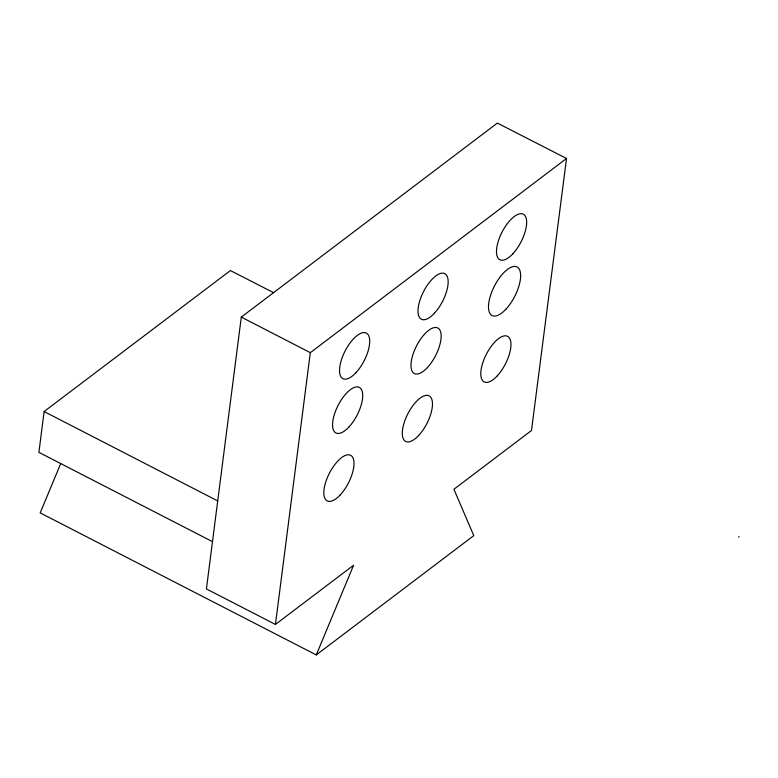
<?xml version="1.0" encoding="UTF-8"?>
<svg xmlns="http://www.w3.org/2000/svg" width="778" height="778" viewBox="0 0 778 778"><rect width="100%" height="100%" fill="white"/><g stroke="black" fill="none" stroke-linecap="round" stroke-linejoin="round"><path stroke-width="1.17" d="M273.661 292.684L230.385 270.569L44.122 411.543L38.9 452.349L212.608 541.712M316.267 654.93L473.792 535.624L453.905 489.274L531.491 430.506L566.52 158.479L497.366 123.07L241.297 317.103L206.423 588.927L275.441 624.433L353.582 565.256L316.267 654.93L40.193 512.887L60.713 463.571M275.441 624.433L310.315 352.677L566.52 158.479M738.555 537.044L739.1 536.635M44.122 411.543L217.821 500.983M241.297 317.103L310.315 352.677M340.249 494.896A25.616 10.688 -62.8 0 0 351.277 455.714A25.616 10.688 -62.8 0 0 325.233 483.692A25.616 10.688 -62.8 0 0 340.249 494.896M418.72 435.417A25.616 10.688 -62.8 0 0 429.738 396.235A25.616 10.688 -62.8 0 0 403.704 424.224A25.616 10.688 -62.8 0 0 418.72 435.417M497.22 375.9A25.616 10.688 -62.8 0 0 508.238 336.718A25.616 10.688 -62.8 0 0 482.204 364.707A25.616 10.688 -62.8 0 0 497.22 375.9M505.982 309.148A27.298 11.388 -62.8 0 0 517.73 267.399A27.298 11.388 -62.8 0 0 489.984 297.215A27.298 11.388 -62.8 0 0 505.982 309.148M427.404 367.566A25.616 10.688 -62.8 0 0 438.422 328.384A25.616 10.688 -62.8 0 0 412.389 356.373A25.616 10.688 -62.8 0 0 427.404 367.566M348.972 426.976A25.616 10.688 -62.8 0 0 360 387.794A25.616 10.688 -62.8 0 0 333.966 415.773A25.616 10.688 -62.8 0 0 348.972 426.976M355.954 372.672A25.616 10.688 -62.8 0 0 366.983 333.49A25.616 10.688 -62.8 0 0 340.939 361.469A25.616 10.688 -62.8 0 0 355.954 372.672M434.406 313.242A25.616 10.688 -62.8 0 0 445.434 274.06A25.616 10.688 -62.8 0 0 419.4 302.039A25.616 10.688 -62.8 0 0 434.406 313.242M512.896 253.764A25.616 10.688 -62.8 0 0 523.925 214.582A25.616 10.688 -62.8 0 0 497.891 242.551A25.616 10.688 -62.8 0 0 512.896 253.764"/></g></svg>
